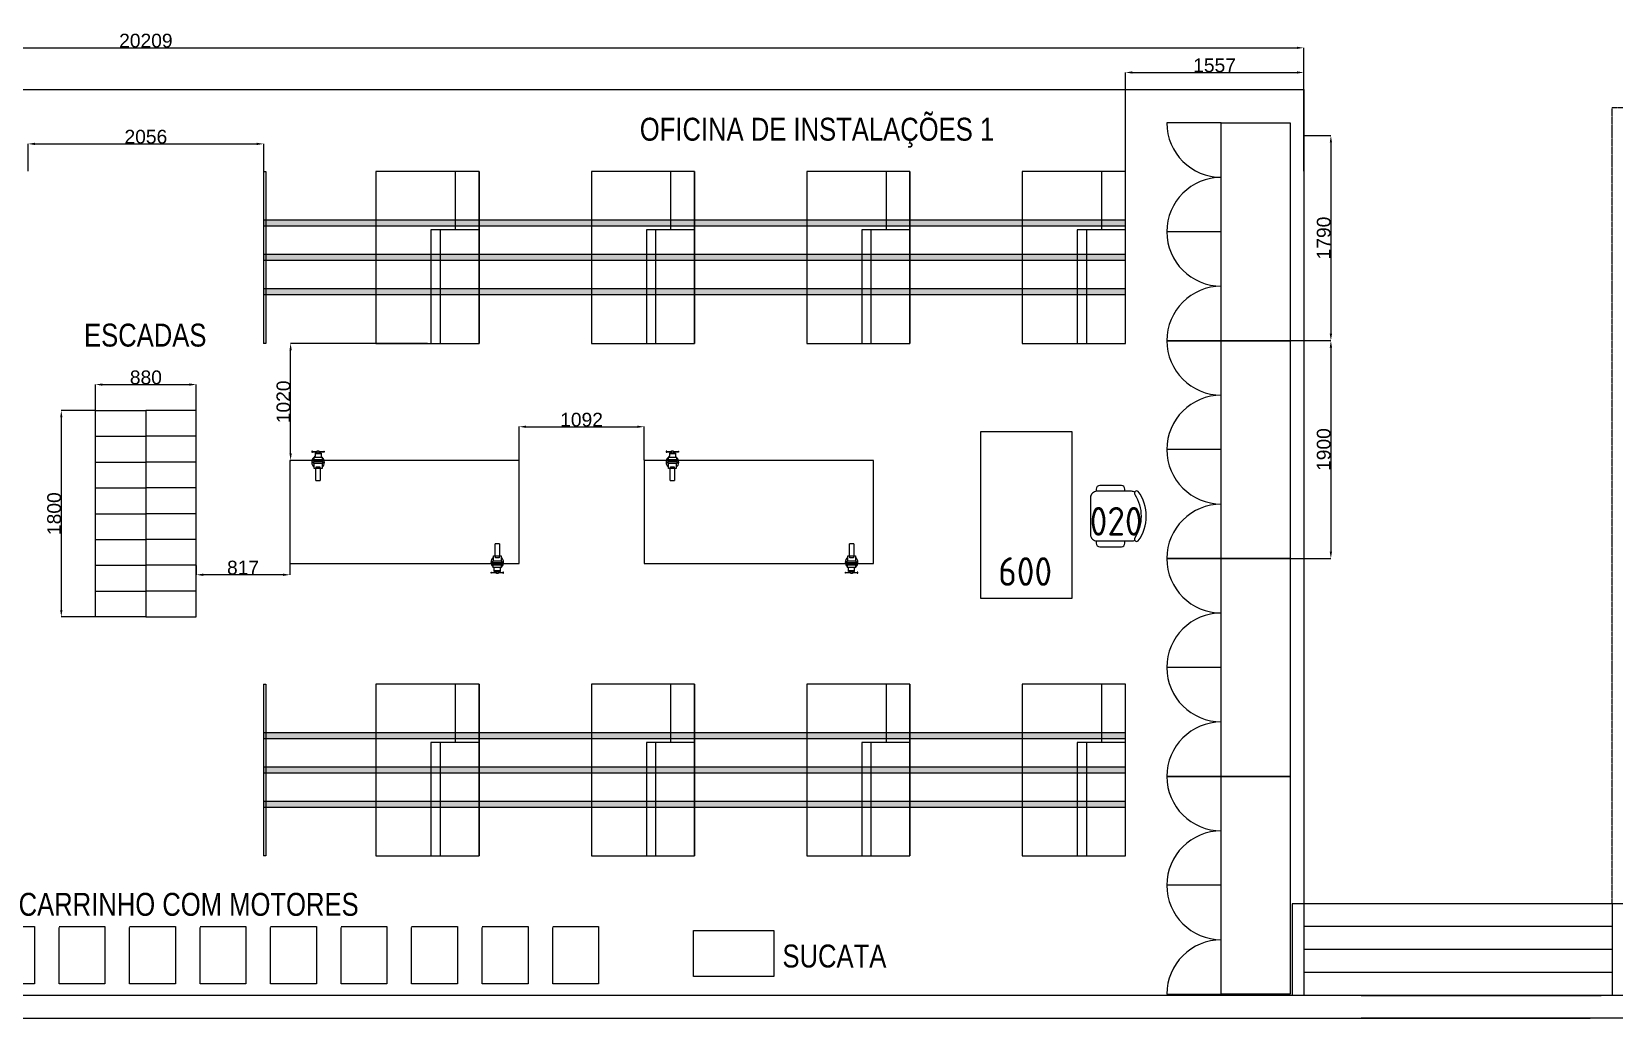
# Model space of a CAD drawing. Header units: millimetres. Extents: x 18768 to 1484868, y -11027 to 520152.
# Drawn here: x 173462 to 187274, y 146848 to 155454 of the extents above; entities that cross this region are included whole.
import ezdxf
from ezdxf.enums import TextEntityAlignment as Align

# ---------------------------------------------------------------- set-up
doc = ezdxf.new("R2010")
doc.units = ezdxf.units.MM
doc.linetypes.add('DASHED', pattern=[0.75, 0.55, -0.2])
doc.linetypes.add('DIVIDE', pattern=[2.15, 1.5, -0.2, 0.05, -0.15, 0.05, -0.2])
for name, color, linetype in [('4-MOBILIA', 4, 'Continuous'), ('A Construir', 1, 'Continuous'), ('L025-CONTORNO', 7, 'Continuous'), ('L025-IMAGIN', 1, 'DIVIDE'), ('L025-TEXTO', 7, 'Continuous'), ('L025-TRACEJ', 140, 'DASHED'), ('L035-ARRANJO-ADQUIRIR', 102, 'Continuous'), ('L035-ARRANJO-EXISTENTE', 180, 'Continuous'), ('PAREDES', 7, 'Continuous')]:
    doc.layers.add(name, color=color, linetype=linetype)
doc.styles.add('ISO-CP--25', font='isocp.shx', dxfattribs={"height": 250})
doc.styles.get("Standard").update_dxf_attribs({"font": 'arial.ttf'})
doc.dimstyles.new('ISO-25', dxfattribs={"dimtxt": 2.5, "dimasz": 2.5, "dimexe": 1.25, "dimexo": 0.625, "dimtad": 1, "dimtxsty": 'Standard', "dimcen": 2.5, "dimadec": 0, "dimazin": 0, "dimtfac": 1, "dimtmove": 0, "dimatfit": 3, "dimfxl": 1, "dimarcsym": 0})

# ---------------------------------------------------------------- blocks, each defined once
blk = doc.blocks.new('BL_SENAI_id9330820540')
at = {"layer": 'L025-TRACEJ', "color": 0}
blk.add_arc((-499, 243, 80), 800, 76.4167, 125, dxfattribs=at)
at = {"layer": 'L035-ARRANJO-EXISTENTE', "color": 0}
for p, q in [((-360, 1031, 80), (-499, 243, 80)), ((-449, 234, 80), (-310, 1022, 80)), ((-310, 1022, 80), (-360, 1031, 80)), ((-2268, -19, 80), (-958, 898, 80)), ((241, -814, 80), (-958, 898, 80)), ((-1244, -279, 80), (-1703, 376, 80)), ((-1720, 242, 80), (-2048, 12, 80)), ((-1809, -675, 80), (-499, 243, 80)), ((-1376, -250, 80), (-1720, 242, 80)), ((-499, 243, 80), (-449, 234, 80)), ((-2048, 12, 80), (-1703, -479, 80)), ((-1069, -1731, 80), (-2268, -19, 80)), ((-1703, -479, 80), (-1376, -250, 80)), ((-1219, -262, 80), (-480, -1319, 80)), ((-1162, -222, 80), (-422, -1278, 80)), ((-792, -750, 80), (-1439, -1203, 80)), ((-1069, -1731, 80), (241, -814, 80))]:
    blk.add_line(p, q, dxfattribs=at)
at = {"layer": 'L025-TEXTO', "style": 'ISO-CP--25'}
blk.add_attdef('rmp_mt_codmaterial', (15, 15), '', height=40, dxfattribs=at)
at = {"layer": 'L025-TEXTO', "style": 'ISO-CP--25', "flags": 1}
for tag in ['rmp_mt_nomeunid', 'rmp_mt_potencia', 'rmp_mt_cod']:
    blk.add_attdef(tag, (15, 15), '', height=40, dxfattribs=at)
blk = doc.blocks.new('*D108')
at = {"color": 0, "lineweight": -2, "transparency": 16777216}
for p, q in [((173431, 154236), (173431, 154477)), ((173491, 154475), (175427, 154475)), ((175487, 154236), (175487, 154477))]:
    blk.add_line(p, q, dxfattribs=at)
at = {"color": 0, "lineweight": 15, "transparency": 16777216}
for points in [[(173491, 154485), (173491, 154465), (173431, 154475)], [(175427, 154485), (175427, 154465), (175487, 154475)]]:
    blk.add_solid(points, dxfattribs=at)
at = {"layer": 'DEFPOINTS', "color": 0, "lineweight": 15, "transparency": 16777216}
for p in [(175487, 154475), (173431, 154235), (175487, 154235)]:
    blk.add_point(p, dxfattribs=at)
at = {"color": 0, "transparency": 16777216, "insert": (174459, 154537), "char_height": 120, "attachment_point": 5}
blk.add_mtext('2056', dxfattribs=at)
blk = doc.blocks.new('*D109')
at = {"color": 0, "lineweight": -2, "transparency": 16777216}
for p, q in [((183007, 154236), (183007, 155099)), ((183067, 155098), (184503, 155098)), ((184563, 154236), (184563, 155099))]:
    blk.add_line(p, q, dxfattribs=at)
at = {"color": 0, "lineweight": 15, "transparency": 16777216}
for points in [[(183067, 155108), (183067, 155088), (183007, 155098)], [(184503, 155108), (184503, 155088), (184563, 155098)]]:
    blk.add_solid(points, dxfattribs=at)
at = {"layer": 'DEFPOINTS', "color": 0, "lineweight": 15, "transparency": 16777216}
for p in [(184563, 155098), (183007, 154235), (184563, 154235)]:
    blk.add_point(p, dxfattribs=at)
at = {"color": 0, "transparency": 16777216, "insert": (183785, 155160), "char_height": 120, "attachment_point": 5}
blk.add_mtext('1557', dxfattribs=at)
blk = doc.blocks.new('*D110')
at = {"color": 0, "lineweight": -2, "transparency": 16777216}
for p, q in [((177716, 151716), (177716, 152009)), ((177776, 152008), (178747, 152008)), ((178807, 151716), (178807, 152009))]:
    blk.add_line(p, q, dxfattribs=at)
at = {"color": 0, "lineweight": 15, "transparency": 16777216}
for points in [[(177776, 152018), (177776, 151998), (177716, 152008)], [(178747, 152018), (178747, 151998), (178807, 152008)]]:
    blk.add_solid(points, dxfattribs=at)
at = {"layer": 'DEFPOINTS', "color": 0, "lineweight": 15, "transparency": 16777216}
for p in [(178807, 152008), (177716, 151715), (178807, 151715)]:
    blk.add_point(p, dxfattribs=at)
at = {"color": 0, "transparency": 16777216, "insert": (178261, 152069), "char_height": 120, "attachment_point": 5}
blk.add_mtext('1092', dxfattribs=at)
blk = doc.blocks.new('*D111')
at = {"color": 0, "lineweight": -2, "transparency": 16777216}
for p, q in [((176916, 152735), (175721, 152735)), ((175722, 151775), (175722, 152675)), ((175716, 151715), (175723, 151715))]:
    blk.add_line(p, q, dxfattribs=at)
at = {"color": 0, "lineweight": 15, "transparency": 16777216}
for points in [[(175712, 152675), (175732, 152675), (175722, 152735)], [(175712, 151775), (175732, 151775), (175722, 151715)]]:
    blk.add_solid(points, dxfattribs=at)
at = {"layer": 'DEFPOINTS', "color": 0, "lineweight": 15, "transparency": 16777216}
for p in [(175722, 152735), (176917, 152735), (175716, 151715)]:
    blk.add_point(p, dxfattribs=at)
at = {"color": 0, "transparency": 16777216, "insert": (175660, 152225), "char_height": 120, "attachment_point": 5, "rotation": 90}
blk.add_mtext('1020', dxfattribs=at)
blk = doc.blocks.new('*D112')
at = {"color": 0, "lineweight": -2, "transparency": 16777216}
for p, q in [((174899, 150799), (174899, 150716)), ((175656, 150717), (174959, 150717)), ((175716, 150814), (175716, 150716))]:
    blk.add_line(p, q, dxfattribs=at)
at = {"color": 0, "lineweight": 15, "transparency": 16777216}
for points in [[(174959, 150727), (174959, 150707), (174899, 150717)], [(175656, 150727), (175656, 150707), (175716, 150717)]]:
    blk.add_solid(points, dxfattribs=at)
at = {"layer": 'DEFPOINTS', "color": 0, "lineweight": 15, "transparency": 16777216}
for p in [(174899, 150800), (174899, 150717), (175716, 150815)]:
    blk.add_point(p, dxfattribs=at)
at = {"color": 0, "transparency": 16777216, "insert": (175307, 150779), "char_height": 120, "attachment_point": 5}
blk.add_mtext('817', dxfattribs=at)
blk = doc.blocks.new('*D113')
at = {"color": 0, "lineweight": -2, "transparency": 16777216}
for p, q in [((174019, 152150), (174019, 152377)), ((174079, 152376), (174839, 152376)), ((174899, 152150), (174899, 152377))]:
    blk.add_line(p, q, dxfattribs=at)
at = {"color": 0, "lineweight": 15, "transparency": 16777216}
for points in [[(174079, 152386), (174079, 152366), (174019, 152376)], [(174839, 152386), (174839, 152366), (174899, 152376)]]:
    blk.add_solid(points, dxfattribs=at)
at = {"layer": 'DEFPOINTS', "color": 0, "lineweight": 15, "transparency": 16777216}
for p in [(174899, 152376), (174019, 152150), (174899, 152150)]:
    blk.add_point(p, dxfattribs=at)
at = {"color": 0, "transparency": 16777216, "insert": (174459, 152438), "char_height": 120, "attachment_point": 5}
blk.add_mtext('880', dxfattribs=at)
blk = doc.blocks.new('*D114')
at = {"color": 0, "lineweight": -2, "transparency": 16777216}
for p, q in [((174018, 152150), (173720, 152150)), ((173721, 152090), (173721, 150410)), ((174018, 150350), (173720, 150350))]:
    blk.add_line(p, q, dxfattribs=at)
at = {"color": 0, "lineweight": 15, "transparency": 16777216}
for points in [[(173711, 152090), (173731, 152090), (173721, 152150)], [(173711, 150410), (173731, 150410), (173721, 150350)]]:
    blk.add_solid(points, dxfattribs=at)
at = {"layer": 'DEFPOINTS', "color": 0, "lineweight": 15, "transparency": 16777216}
for p in [(174019, 152150), (173721, 150350), (174019, 150350)]:
    blk.add_point(p, dxfattribs=at)
at = {"color": 0, "transparency": 16777216, "insert": (173659, 151250), "char_height": 120, "attachment_point": 5, "rotation": 90}
blk.add_mtext('1800', dxfattribs=at)
blk = doc.blocks.new('*U115')
for p, q in [((-200, 250), (200, 250)), ((-200, -250), (-200, 242)), ((200, 250), (200, -250)), ((200, -250), (-200, -250))]:
    blk.add_line(p, q)
blk = doc.blocks.new('*U116')
at = {"color": 0, "linetype": 'ByBlock', "lineweight": -2, "transparency": 16777216}
for p in [(-8000, 0), (-7385, 0), (-6769, 0), (-6154, 0), (-5538, 0), (-4923, 0), (-4308, 0), (-3692, 0), (-3077, 0), (-2462, 0), (-1846, 0), (-1231, 0), (-615, 0), (0, 0)]:
    blk.add_blockref('*U115', p, dxfattribs=at)
blk = doc.blocks.new('BL_SENAI_id9320210400')
at = {"layer": 'L035-ARRANJO-ADQUIRIR', "color": 0}
for points in [[(-690, 550, -0.290756), (-310, 550, 0.829608), (-284, 579, 0.333333), (-716, 579, 0.829608), (-690, 550)], [(-717, 464), (-737, 464, 0.414214), (-767, 434), (-767, 244, 0.414214), (-737, 214), (-717, 214)], [(-710, 550, 0.129448), (-717, 523), (-717, 219, 0.414214), (-663, 164), (-338, 164, 0.414214), (-284, 219), (-284, 525, 0.120944), (-290, 550)], [(-284, 214), (-264, 214, 0.414214), (-234, 244), (-234, 434, 0.414214), (-264, 464), (-284, 464)]]:
    blk.add_lwpolyline(points, format="xyb", dxfattribs=at)
at = {"layer": 'L025-TEXTO', "style": 'ISO-CP--25'}
blk.add_attdef('rmp_mt_codmaterial', (15, 15), '', height=40, dxfattribs=at)
at = {"layer": 'L025-TEXTO', "style": 'ISO-CP--25', "flags": 1}
for tag in ['rmp_mt_nomeunid', 'rmp_mt_potencia', 'rmp_mt_cod']:
    blk.add_attdef(tag, (15, 15), '', height=40, dxfattribs=at)
blk = doc.blocks.new('BL_SENAI_id9320220810')
at = {"layer": 'L025-CONTORNO', "color": 0}
blk.add_lwpolyline([(-688, 238), (112, 238), (112, 1688), (-688, 1688)], close=True, dxfattribs=at)
at = {"layer": 'L025-TEXTO', "style": 'ISO-CP--25'}
blk.add_attdef('rmp_mt_codmaterial', (15, 15), '', height=40, dxfattribs=at)
at = {"layer": 'L025-TEXTO', "style": 'ISO-CP--25', "flags": 1}
for tag in ['rmp_mt_nomeunid', 'rmp_mt_potencia', 'rmp_mt_cod']:
    blk.add_attdef(tag, (15, 15), '', height=40, dxfattribs=at)
blk = doc.blocks.new('*D117')
at = {"color": 0, "lineweight": -2, "transparency": 16777216}
for p, q in [((164354, 154932), (164354, 155314)), ((164414, 155313), (184503, 155313)), ((184563, 154949), (184563, 155314))]:
    blk.add_line(p, q, dxfattribs=at)
at = {"color": 0, "lineweight": 15, "transparency": 16777216}
for points in [[(164414, 155323), (164414, 155303), (164354, 155313)], [(184503, 155323), (184503, 155303), (184563, 155313)]]:
    blk.add_solid(points, dxfattribs=at)
at = {"layer": 'DEFPOINTS', "color": 0, "lineweight": 15, "transparency": 16777216}
for p in [(184563, 155313), (164354, 154932), (184563, 154948)]:
    blk.add_point(p, dxfattribs=at)
at = {"color": 0, "transparency": 16777216, "insert": (174459, 155375), "char_height": 120, "attachment_point": 5}
blk.add_mtext('20209', dxfattribs=at)
blk = doc.blocks.new('*D119')
at = {"color": 0, "lineweight": -2, "transparency": 16777216}
for p, q in [((184564, 154548), (184801, 154548)), ((184800, 154488), (184800, 152819)), ((184564, 152759), (184801, 152759))]:
    blk.add_line(p, q, dxfattribs=at)
at = {"color": 0, "lineweight": 15, "transparency": 16777216}
for points in [[(184790, 154488), (184810, 154488), (184800, 154548)], [(184790, 152819), (184810, 152819), (184800, 152759)]]:
    blk.add_solid(points, dxfattribs=at)
at = {"layer": 'DEFPOINTS', "color": 0, "lineweight": 15, "transparency": 16777216}
for p in [(184563, 154548), (184563, 152759), (184800, 152759)]:
    blk.add_point(p, dxfattribs=at)
at = {"color": 0, "transparency": 16777216, "insert": (184738, 153654), "char_height": 120, "attachment_point": 5, "rotation": 90}
blk.add_mtext('1790', dxfattribs=at)
blk = doc.blocks.new('*D120')
at = {"color": 0, "lineweight": -2, "transparency": 16777216}
for p, q in [((184444, 152759), (184801, 152759)), ((184800, 152699), (184800, 150919)), ((184444, 150859), (184801, 150859))]:
    blk.add_line(p, q, dxfattribs=at)
at = {"color": 0, "lineweight": 15, "transparency": 16777216}
for points in [[(184790, 152699), (184810, 152699), (184800, 152759)], [(184790, 150919), (184810, 150919), (184800, 150859)]]:
    blk.add_solid(points, dxfattribs=at)
at = {"layer": 'DEFPOINTS', "color": 0, "lineweight": 15, "transparency": 16777216}
for p in [(184444, 152759), (184444, 150859), (184800, 150859)]:
    blk.add_point(p, dxfattribs=at)
at = {"color": 0, "transparency": 16777216, "insert": (184738, 151809), "char_height": 120, "attachment_point": 5, "rotation": 90}
blk.add_mtext('1900', dxfattribs=at)

msp = doc.modelspace()

# ---------------------------------------------------------------- hatches: boundary and pattern name
at = {"true_color": 0xf4ee51}
h = msp.add_hatch(color=41, dxfattribs=at)
h.dxf.hatch_style = 1
h.paths.add_polyline_path([(176466.688, 153810.145), (175486.688, 153810.145), (175486.688, 153760.145), (176466.688, 153760.145)])
h.paths.add_polyline_path([(176946.553, 153810.145), (176466.688, 153810.145), (176466.688, 153760.145), (176946.553, 153760.145)])
h.paths.add_polyline_path([(177026.308, 153810.145), (176946.553, 153810.145), (176946.553, 153760.145), (177026.308, 153760.145)])
h.paths.add_polyline_path([(177366.688, 153810.145), (177026.308, 153810.145), (177026.308, 153760.145), (177366.688, 153760.145)])
h.paths.add_polyline_path([(178346.688, 153810.145), (177366.688, 153810.145), (177366.688, 153760.145), (178346.688, 153760.145)])
h.paths.add_polyline_path([(178826.553, 153810.145), (178346.688, 153810.145), (178346.688, 153760.145), (178826.553, 153760.145)])
h.paths.add_polyline_path([(178906.308, 153810.145), (178826.553, 153810.145), (178826.553, 153760.145), (178906.308, 153760.145)])
h.paths.add_polyline_path([(179246.688, 153810.145), (178906.308, 153810.145), (178906.308, 153760.145), (179246.688, 153760.145)])
h.paths.add_polyline_path([(180226.688, 153810.145), (179246.688, 153810.145), (179246.688, 153760.145), (180226.688, 153760.145)])
h.paths.add_polyline_path([(181126.688, 153810.145), (180226.688, 153810.145), (180226.688, 153760.145), (181126.688, 153760.145)])
h.paths.add_polyline_path([(182106.688, 153810.145), (181126.688, 153810.145), (181126.688, 153760.145), (182106.688, 153760.145)])
h.paths.add_polyline_path([(182586.553, 153810.145), (182106.688, 153810.145), (182106.688, 153760.145), (182586.553, 153760.145)])
h.paths.add_polyline_path([(182666.308, 153810.145), (182586.553, 153810.145), (182586.553, 153760.145), (182666.308, 153760.145)])
h.paths.add_polyline_path([(183006.688, 153810.145), (182666.308, 153810.145), (182666.308, 153760.145), (183006.688, 153760.145)])
h = msp.add_hatch(color=41, dxfattribs=at)
h.dxf.hatch_style = 1
h.paths.add_polyline_path([(176466.688, 153510.145), (175486.688, 153510.145), (175486.688, 153460.145), (176466.688, 153460.145)])
h.paths.add_polyline_path([(176946.553, 153510.145), (176466.688, 153510.145), (176466.688, 153460.145), (176946.553, 153460.145)])
h.paths.add_polyline_path([(177026.307, 153510.145), (176946.553, 153510.145), (176946.553, 153460.145), (177026.307, 153460.145)])
h.paths.add_polyline_path([(177366.688, 153510.145), (177026.307, 153510.145), (177026.307, 153460.145), (177366.688, 153460.145)])
h.paths.add_polyline_path([(178346.688, 153510.145), (177366.688, 153510.145), (177366.688, 153460.145), (178346.688, 153460.145)])
h.paths.add_polyline_path([(178826.553, 153510.145), (178346.688, 153510.145), (178346.688, 153460.145), (178826.553, 153460.145)])
h.paths.add_polyline_path([(178906.307, 153510.145), (178826.553, 153510.145), (178826.553, 153460.145), (178906.307, 153460.145)])
h.paths.add_polyline_path([(179246.688, 153510.145), (178906.307, 153510.145), (178906.307, 153460.145), (179246.688, 153460.145)])
h.paths.add_polyline_path([(180226.688, 153510.145), (179246.688, 153510.145), (179246.688, 153460.145), (180226.688, 153460.145)])
h.paths.add_polyline_path([(181126.688, 153510.145), (180226.688, 153510.145), (180226.688, 153460.145), (181126.688, 153460.145)])
h.paths.add_polyline_path([(182106.688, 153510.145), (181126.688, 153510.145), (181126.688, 153460.145), (182106.688, 153460.145)])
h.paths.add_polyline_path([(182586.553, 153510.145), (182106.688, 153510.145), (182106.688, 153460.145), (182586.553, 153460.145)])
h.paths.add_polyline_path([(182666.307, 153510.145), (182586.553, 153510.145), (182586.553, 153460.145), (182666.307, 153460.145)])
h.paths.add_polyline_path([(183006.688, 153510.145), (182666.307, 153510.145), (182666.307, 153460.145), (183006.688, 153460.145)])
h = msp.add_hatch(color=41, dxfattribs=at)
h.dxf.hatch_style = 1
h.paths.add_polyline_path([(176466.688, 153210.145), (175486.688, 153210.145), (175486.688, 153160.145), (176466.688, 153160.145)])
h.paths.add_polyline_path([(176946.553, 153210.145), (176466.688, 153210.145), (176466.688, 153160.145), (176946.553, 153160.145)])
h.paths.add_polyline_path([(177026.308, 153210.145), (176946.553, 153210.145), (176946.553, 153160.145), (177026.308, 153160.145)])
h.paths.add_polyline_path([(177366.688, 153210.145), (177026.308, 153210.145), (177026.308, 153160.145), (177366.688, 153160.145)])
h.paths.add_polyline_path([(178346.688, 153210.145), (177366.688, 153210.145), (177366.688, 153160.145), (178346.688, 153160.145)])
h.paths.add_polyline_path([(178826.553, 153210.145), (178346.688, 153210.145), (178346.688, 153160.145), (178826.553, 153160.145)])
h.paths.add_polyline_path([(178906.308, 153210.145), (178826.553, 153210.145), (178826.553, 153160.145), (178906.308, 153160.145)])
h.paths.add_polyline_path([(179246.688, 153210.145), (178906.308, 153210.145), (178906.308, 153160.145), (179246.688, 153160.145)])
h.paths.add_polyline_path([(180226.688, 153210.145), (179246.688, 153210.145), (179246.688, 153160.145), (180226.688, 153160.145)])
h.paths.add_polyline_path([(181126.688, 153210.145), (180226.688, 153210.145), (180226.688, 153160.145), (181126.688, 153160.145)])
h.paths.add_polyline_path([(182106.688, 153210.145), (181126.688, 153210.145), (181126.688, 153160.145), (182106.688, 153160.145)])
h.paths.add_polyline_path([(182586.553, 153210.145), (182106.688, 153210.145), (182106.688, 153160.145), (182586.553, 153160.145)])
h.paths.add_polyline_path([(182666.308, 153210.145), (182586.553, 153210.145), (182586.553, 153160.145), (182666.308, 153160.145)])
h.paths.add_polyline_path([(183006.688, 153210.145), (182666.308, 153210.145), (182666.308, 153160.145), (183006.688, 153160.145)])
h = msp.add_hatch(color=41, dxfattribs=at)
h.dxf.hatch_style = 1
h.paths.add_polyline_path([(176466.688, 149339.367), (175486.688, 149339.367), (175486.688, 149289.367), (176466.688, 149289.367)])
h.paths.add_polyline_path([(176946.553, 149339.367), (176466.688, 149339.367), (176466.688, 149289.367), (176946.553, 149289.367)])
h.paths.add_polyline_path([(177026.308, 149339.367), (176946.553, 149339.367), (176946.553, 149289.367), (177026.308, 149289.367)])
h.paths.add_polyline_path([(177366.688, 149339.367), (177026.308, 149339.367), (177026.308, 149289.367), (177366.688, 149289.367)])
h.paths.add_polyline_path([(178346.688, 149339.367), (177366.688, 149339.367), (177366.688, 149289.367), (178346.688, 149289.367)])
h.paths.add_polyline_path([(178826.553, 149339.367), (178346.688, 149339.367), (178346.688, 149289.367), (178826.553, 149289.367)])
h.paths.add_polyline_path([(178906.308, 149339.367), (178826.553, 149339.367), (178826.553, 149289.367), (178906.308, 149289.367)])
h.paths.add_polyline_path([(179246.688, 149339.367), (178906.308, 149339.367), (178906.308, 149289.367), (179246.688, 149289.367)])
h.paths.add_polyline_path([(180226.688, 149339.367), (179246.688, 149339.367), (179246.688, 149289.367), (180226.688, 149289.367)])
h.paths.add_polyline_path([(181126.688, 149339.367), (180226.688, 149339.367), (180226.688, 149289.367), (181126.688, 149289.367)])
h.paths.add_polyline_path([(182106.688, 149339.367), (181126.688, 149339.367), (181126.688, 149289.367), (182106.688, 149289.367)])
h.paths.add_polyline_path([(182586.553, 149339.367), (182106.688, 149339.367), (182106.688, 149289.367), (182586.553, 149289.367)])
h.paths.add_polyline_path([(182666.308, 149339.367), (182586.553, 149339.367), (182586.553, 149289.367), (182666.308, 149289.367)])
h.paths.add_polyline_path([(183006.688, 149339.367), (182666.308, 149339.367), (182666.308, 149289.367), (183006.688, 149289.367)])
h = msp.add_hatch(color=41, dxfattribs=at)
h.dxf.hatch_style = 1
h.paths.add_polyline_path([(176466.688, 149039.367), (175486.688, 149039.367), (175486.688, 148989.367), (176466.688, 148989.367)])
h.paths.add_polyline_path([(176946.553, 149039.367), (176466.688, 149039.367), (176466.688, 148989.367), (176946.553, 148989.367)])
h.paths.add_polyline_path([(177026.307, 149039.367), (176946.553, 149039.367), (176946.553, 148989.367), (177026.307, 148989.367)])
h.paths.add_polyline_path([(177366.688, 149039.367), (177026.307, 149039.367), (177026.307, 148989.367), (177366.688, 148989.367)])
h.paths.add_polyline_path([(178346.688, 149039.367), (177366.688, 149039.367), (177366.688, 148989.367), (178346.688, 148989.367)])
h.paths.add_polyline_path([(178826.553, 149039.367), (178346.688, 149039.367), (178346.688, 148989.367), (178826.553, 148989.367)])
h.paths.add_polyline_path([(178906.307, 149039.367), (178826.553, 149039.367), (178826.553, 148989.367), (178906.307, 148989.367)])
h.paths.add_polyline_path([(179246.688, 149039.367), (178906.307, 149039.367), (178906.307, 148989.367), (179246.688, 148989.367)])
h.paths.add_polyline_path([(180226.688, 149039.367), (179246.688, 149039.367), (179246.688, 148989.367), (180226.688, 148989.367)])
h.paths.add_polyline_path([(181126.688, 149039.367), (180226.688, 149039.367), (180226.688, 148989.367), (181126.688, 148989.367)])
h.paths.add_polyline_path([(182106.688, 149039.367), (181126.688, 149039.367), (181126.688, 148989.367), (182106.688, 148989.367)])
h.paths.add_polyline_path([(182586.553, 149039.367), (182106.688, 149039.367), (182106.688, 148989.367), (182586.553, 148989.367)])
h.paths.add_polyline_path([(182666.307, 149039.367), (182586.553, 149039.367), (182586.553, 148989.367), (182666.307, 148989.367)])
h.paths.add_polyline_path([(183006.688, 149039.367), (182666.307, 149039.367), (182666.307, 148989.367), (183006.688, 148989.367)])
h = msp.add_hatch(color=41, dxfattribs=at)
h.dxf.hatch_style = 1
h.paths.add_polyline_path([(176466.688, 148739.367), (175486.688, 148739.367), (175486.688, 148689.367), (176466.688, 148689.367)])
h.paths.add_polyline_path([(176946.553, 148739.367), (176466.688, 148739.367), (176466.688, 148689.367), (176946.553, 148689.367)])
h.paths.add_polyline_path([(177026.308, 148739.367), (176946.553, 148739.367), (176946.553, 148689.367), (177026.308, 148689.367)])
h.paths.add_polyline_path([(177366.688, 148739.367), (177026.308, 148739.367), (177026.308, 148689.367), (177366.688, 148689.367)])
h.paths.add_polyline_path([(178346.688, 148739.367), (177366.688, 148739.367), (177366.688, 148689.367), (178346.688, 148689.367)])
h.paths.add_polyline_path([(178826.553, 148739.367), (178346.688, 148739.367), (178346.688, 148689.367), (178826.553, 148689.367)])
h.paths.add_polyline_path([(178906.308, 148739.367), (178826.553, 148739.367), (178826.553, 148689.367), (178906.308, 148689.367)])
h.paths.add_polyline_path([(179246.688, 148739.367), (178906.308, 148739.367), (178906.308, 148689.367), (179246.688, 148689.367)])
h.paths.add_polyline_path([(180226.688, 148739.367), (179246.688, 148739.367), (179246.688, 148689.367), (180226.688, 148689.367)])
h.paths.add_polyline_path([(181126.688, 148739.367), (180226.688, 148739.367), (180226.688, 148689.367), (181126.688, 148689.367)])
h.paths.add_polyline_path([(182106.688, 148739.367), (181126.688, 148739.367), (181126.688, 148689.367), (182106.688, 148689.367)])
h.paths.add_polyline_path([(182586.553, 148739.367), (182106.688, 148739.367), (182106.688, 148689.367), (182586.553, 148689.367)])
h.paths.add_polyline_path([(182666.308, 148739.367), (182586.553, 148739.367), (182586.553, 148689.367), (182666.308, 148689.367)])
h.paths.add_polyline_path([(183006.688, 148739.367), (182666.308, 148739.367), (182666.308, 148689.367), (183006.688, 148689.367)])

# ---------------------------------------------------------------- linework, layer by layer
for p, q in [((175486.688, 154235.145), (175506.688, 154235.145)), ((175506.688, 154235.145), (175506.688, 152735.145)), ((176466.688, 154235.145), (176466.688, 152735.145)), ((177157.999, 154235.145), (177157.999, 153725.645)), ((178346.688, 154235.145), (178346.688, 152735.145)), ((179037.999, 154235.145), (179037.999, 153725.645)), ((180226.688, 154235.145), (180226.688, 152735.145)), ((180917.999, 154235.145), (180917.999, 153725.645)), ((182106.688, 154235.145), (182106.688, 152735.145)), ((182797.999, 154235.145), (182797.999, 153725.645)), ((183006.688, 153810.145), (175486.688, 153810.145)), ((175486.688, 153810.145), (175486.688, 153760.145)), ((175486.688, 153760.145), (183006.688, 153760.145)), ((177366.688, 153725.645), (176946.553, 153725.645)), ((176946.553, 153725.645), (176946.553, 152735.145)), ((177026.307, 153725.645), (177026.307, 152735.145)), ((179246.688, 153725.645), (178826.553, 153725.645)), ((178826.553, 153725.645), (178826.553, 152735.145)), ((178906.307, 153725.645), (178906.307, 152735.145)), ((181126.688, 153725.645), (180706.553, 153725.645)), ((180706.553, 153725.645), (180706.553, 152735.145)), ((180786.307, 153725.645), (180786.307, 152735.145)), ((183006.688, 153725.645), (182586.553, 153725.645)), ((182586.553, 153725.645), (182586.553, 152735.145)), ((182666.307, 153725.645), (182666.307, 152735.145)), ((183006.688, 153760.145), (183006.688, 153810.145)), ((183006.688, 153510.145), (175486.688, 153510.145)), ((175486.688, 153510.145), (175486.688, 153460.145)), ((175486.688, 153460.145), (183006.688, 153460.145)), ((183006.688, 153460.145), (183006.688, 153510.145)), ((183006.688, 153210.145), (175486.688, 153210.145)), ((175486.688, 153210.145), (175486.688, 153160.145)), ((183006.688, 153160.145), (183006.688, 153210.145)), ((175486.688, 153160.145), (183006.688, 153160.145)), ((175506.688, 152735.145), (175486.688, 152735.145)), ((174018.654, 152149.756), (174458.654, 152149.756)), ((174018.654, 150349.756), (174018.654, 152149.756)), ((174458.654, 152149.756), (174458.654, 150349.756)), ((174898.654, 152149.756), (174458.654, 152149.756)), ((174458.654, 152149.756), (174458.654, 150349.756)), ((174898.654, 150349.756), (174898.654, 152149.756)), ((174018.654, 151924.756), (174458.654, 151924.756)), ((174898.654, 151924.756), (174458.654, 151924.756)), ((174018.654, 151699.756), (174458.654, 151699.756)), ((174898.654, 151699.756), (174458.654, 151699.756)), ((174018.654, 151474.756), (174458.654, 151474.756)), ((174898.654, 151474.756), (174458.654, 151474.756)), ((174018.654, 151249.756), (174458.654, 151249.756)), ((174898.654, 151249.756), (174458.654, 151249.756)), ((174018.654, 151024.756), (174458.654, 151024.756)), ((174898.654, 151024.756), (174458.654, 151024.756)), ((174018.654, 150799.756), (174458.654, 150799.756)), ((174898.654, 150799.756), (174458.654, 150799.756)), ((174018.654, 150574.756), (174458.654, 150574.756)), ((174898.654, 150574.756), (174458.654, 150574.756)), ((174458.654, 150349.756), (174018.654, 150349.756)), ((174458.654, 150349.756), (174898.654, 150349.756)), ((175486.688, 149764.367), (175506.688, 149764.367)), ((175506.688, 149764.367), (175506.688, 148264.367)), ((176466.688, 149764.367), (176466.688, 148264.367)), ((177157.999, 149764.367), (177157.999, 149254.867)), ((178346.688, 149764.367), (178346.688, 148264.367)), ((179037.999, 149764.367), (179037.999, 149254.867)), ((180226.688, 149764.367), (180226.688, 148264.367)), ((180917.999, 149764.367), (180917.999, 149254.867)), ((182106.688, 149764.367), (182106.688, 148264.367)), ((182797.999, 149764.367), (182797.999, 149254.867)), ((183006.688, 149339.367), (175486.688, 149339.367)), ((175486.688, 149339.367), (175486.688, 149289.367)), ((183006.688, 149289.367), (183006.688, 149339.367)), ((175486.688, 149289.367), (183006.688, 149289.367)), ((177366.688, 149254.867), (176946.553, 149254.867)), ((176946.553, 149254.867), (176946.553, 148264.367)), ((177026.307, 149254.867), (177026.307, 148264.367)), ((179246.688, 149254.867), (178826.553, 149254.867)), ((178826.553, 149254.867), (178826.553, 148264.367)), ((178906.307, 149254.867), (178906.307, 148264.367)), ((181126.688, 149254.867), (180706.553, 149254.867)), ((180706.553, 149254.867), (180706.553, 148264.367)), ((180786.307, 149254.867), (180786.307, 148264.367)), ((183006.688, 149254.867), (182586.553, 149254.867)), ((182586.553, 149254.867), (182586.553, 148264.367)), ((182666.307, 149254.867), (182666.307, 148264.367)), ((183006.688, 149039.367), (175486.688, 149039.367)), ((175486.688, 149039.367), (175486.688, 148989.367)), ((183006.688, 148989.367), (183006.688, 149039.367)), ((175486.688, 148989.367), (183006.688, 148989.367)), ((183006.688, 148739.367), (175486.688, 148739.367)), ((175486.688, 148739.367), (175486.688, 148689.367)), ((175486.688, 148689.367), (183006.688, 148689.367)), ((183006.688, 148689.367), (183006.688, 148739.367)), ((175506.688, 148264.367), (175486.688, 148264.367)), ((179237.999, 147614.002), (179937.999, 147614.002)), ((179237.999, 147214.002), (179237.999, 147614.002)), ((179937.999, 147614.002), (179937.999, 147214.002)), ((179937.999, 147214.002), (179237.999, 147214.002))]:
    msp.add_line(p, q)
at = {"color": 2}
for p, q in [((183843.869, 153708.818), (183368.869, 153708.818)), ((183843.869, 151808.818), (183368.869, 151808.818)), ((183843.869, 149908.818), (183368.869, 149908.818)), ((183843.869, 148008.818), (183368.869, 148008.818))]:
    msp.add_line(p, q, dxfattribs=at)
for points in [[(183843.869, 154658.818), (183368.869, 154658.818, 0.414213562), (183843.869, 154183.818, 0.414213562), (183368.869, 153708.818, 0.414213562), (183843.869, 153233.818, 0.414213562), (183368.869, 152758.818), (183843.869, 152758.818)], [(183843.869, 152758.818), (183368.869, 152758.818, 0.414213562), (183843.869, 152283.818, 0.414213562), (183368.869, 151808.818, 0.414213562), (183843.869, 151333.818, 0.414213562), (183368.869, 150858.818), (183843.869, 150858.818)], [(183843.869, 150858.818), (183368.869, 150858.818, 0.414213562), (183843.869, 150383.818, 0.414213562), (183368.869, 149908.818, 0.414213562), (183843.869, 149433.818, 0.414213562), (183368.869, 148958.818), (183843.869, 148958.818)], [(183843.869, 148958.818), (183368.869, 148958.818, 0.414213562), (183843.869, 148483.818, 0.414213562), (183368.869, 148008.818, 0.414213562), (183843.869, 147533.818, 0.414213562), (183368.869, 147058.818), (183843.869, 147058.818)]]:
    msp.add_lwpolyline(points, format="xyb", dxfattribs=at)
for points in [[(184443.869, 154658.818), (184443.869, 152758.818), (183843.869, 152758.818), (183843.869, 154658.818)], [(184443.869, 152758.818), (184443.869, 150858.818), (183843.869, 150858.818), (183843.869, 152758.818)], [(184443.869, 150858.818), (184443.869, 148958.818), (183843.869, 148958.818), (183843.869, 150858.818)], [(184443.869, 148958.818), (184443.869, 147058.818), (183843.869, 147058.818), (183843.869, 148958.818)]]:
    msp.add_lwpolyline(points, close=True)
for points in [[(175486.688, 154235.145), (175486.688, 152735.145)], [(177366.688, 152735.145), (177366.688, 154235.145), (176466.688, 154235.145)], [(177366.688, 154235.145), (177366.688, 152735.145)], [(179246.688, 152735.145), (179246.688, 154235.145), (178346.688, 154235.145)], [(179246.688, 154235.145), (179246.688, 152735.145)], [(181126.688, 152735.145), (181126.688, 154235.145), (180226.688, 154235.145)], [(181126.688, 154235.145), (181126.688, 152735.145)], [(183006.688, 152735.145), (183006.688, 154235.145), (182106.688, 154235.145)], [(176466.688, 152735.145), (177366.688, 152735.145), (177366.688, 153760.145)], [(178346.688, 152735.145), (179246.688, 152735.145), (179246.688, 153760.145)], [(180226.688, 152735.145), (181126.688, 152735.145), (181126.688, 153760.145)], [(182106.688, 152735.145), (183006.688, 152735.145), (183006.688, 153760.145)], [(175486.688, 149764.367), (175486.688, 148264.367)], [(177366.688, 148264.367), (177366.688, 149764.367), (176466.688, 149764.367)], [(177366.688, 149764.367), (177366.688, 148264.367)], [(179246.688, 148264.367), (179246.688, 149764.367), (178346.688, 149764.367)], [(179246.688, 149764.367), (179246.688, 148264.367)], [(181126.688, 148264.367), (181126.688, 149764.367), (180226.688, 149764.367)], [(181126.688, 149764.367), (181126.688, 148264.367)], [(183006.688, 148264.367), (183006.688, 149764.367), (182106.688, 149764.367)], [(176466.688, 148264.367), (177366.688, 148264.367), (177366.688, 149289.367)], [(178346.688, 148264.367), (179246.688, 148264.367), (179246.688, 149289.367)], [(180226.688, 148264.367), (181126.688, 148264.367), (181126.688, 149289.367)], [(182106.688, 148264.367), (183006.688, 148264.367), (183006.688, 149289.367)]]:
    msp.add_lwpolyline(points)
at = {"layer": 'A Construir'}
for p, q in [((164354.028, 154948.486), (184563.279, 154948.486)), ((184563.279, 154948.486), (184563.279, 147848.486))]:
    msp.add_line(p, q, dxfattribs=at)
at = {"layer": 'L025-IMAGIN'}
for p in [(187253.279, 147848.486), (221923.279, 154788.486)]:
    msp.add_line(p, (187253.279, 154788.486), dxfattribs=at)
at = {"layer": 'L035-ARRANJO-ADQUIRIR'}
for p, q in [((175923.765, 151717.224), (175923.765, 151723.076)), ((175999.763, 151717.224), (175923.765, 151717.224)), ((175923.765, 151710.499), (175923.765, 151704.647)), ((175999.763, 151710.499), (175923.765, 151710.499)), ((175927.474, 151643.636), (175927.474, 151684.521)), ((175931.968, 151723.076), (175999.763, 151723.076)), ((175931.968, 151704.647), (175999.763, 151704.647)), ((175935.126, 151779.113), (175988.402, 151779.113)), ((175935.126, 151779.113), (175935.126, 151751.974)), ((175935.126, 151774.695), (175988.402, 151774.695)), ((175976.929, 151740.614), (175946.6, 151740.614)), ((175988.402, 151779.113), (175988.402, 151751.974)), ((175996.055, 151684.521), (175996.055, 151643.636)), ((175999.763, 151723.076), (175999.763, 151717.224)), ((175999.763, 151704.647), (175999.763, 151710.499)), ((179015.618, 151717.224), (179015.618, 151723.076)), ((179091.615, 151717.224), (179015.618, 151717.224)), ((179015.618, 151710.499), (179015.618, 151704.647)), ((179091.615, 151710.499), (179015.618, 151710.499)), ((179019.326, 151643.636), (179019.326, 151684.521)), ((179023.82, 151723.076), (179091.615, 151723.076)), ((179023.82, 151704.647), (179091.615, 151704.647)), ((179026.978, 151779.113), (179080.255, 151779.113)), ((179026.978, 151779.113), (179026.978, 151751.974)), ((179026.978, 151774.695), (179080.255, 151774.695)), ((179068.781, 151740.614), (179038.452, 151740.614)), ((179080.255, 151779.113), (179080.255, 151751.974)), ((179087.907, 151684.521), (179087.907, 151643.636)), ((179091.615, 151723.076), (179091.615, 151717.224)), ((179091.615, 151704.647), (179091.615, 151710.499)), ((175996.055, 151643.636), (175927.474, 151643.636)), ((175943.434, 151538.928), (175943.434, 151643.636)), ((175943.434, 151538.928), (175980.095, 151538.928)), ((175980.095, 151643.636), (175980.095, 151538.928)), ((179087.907, 151643.636), (179019.326, 151643.636)), ((179035.286, 151538.928), (179035.286, 151643.636)), ((179035.286, 151538.928), (179071.947, 151538.928)), ((179071.947, 151643.636), (179071.947, 151538.928)), ((177544.044, 150986.304), (177507.383, 150986.304)), ((177507.383, 150881.596), (177507.383, 150986.304)), ((177544.044, 150986.304), (177544.044, 150881.596)), ((180635.896, 150986.304), (180599.235, 150986.304)), ((180599.235, 150881.596), (180599.235, 150986.304)), ((180635.896, 150986.304), (180635.896, 150881.596)), ((177487.715, 150820.585), (177487.715, 150814.733)), ((177491.423, 150840.712), (177491.423, 150881.596)), ((177491.423, 150881.596), (177560.004, 150881.596)), ((177560.004, 150881.596), (177560.004, 150840.712)), ((177563.712, 150814.733), (177563.712, 150820.585)), ((180579.567, 150820.585), (180579.567, 150814.733)), ((180647.362, 150820.585), (180579.567, 150820.585)), ((180583.275, 150840.712), (180583.275, 150881.596)), ((180583.275, 150881.596), (180651.856, 150881.596)), ((180651.856, 150881.596), (180651.856, 150840.712)), ((180655.564, 150814.733), (180655.564, 150820.585)), ((177487.715, 150814.733), (177563.712, 150814.733)), ((177487.715, 150802.156), (177487.715, 150808.008)), ((177487.715, 150808.008), (177563.712, 150808.008)), ((177555.51, 150802.156), (177487.715, 150802.156)), ((177499.075, 150746.119), (177499.075, 150773.258)), ((177552.352, 150750.537), (177499.075, 150750.537)), ((177552.352, 150746.119), (177499.075, 150746.119)), ((177510.549, 150784.618), (177540.878, 150784.618)), ((177552.352, 150746.119), (177552.352, 150773.258)), ((177563.712, 150808.008), (177563.712, 150802.156)), ((180579.567, 150814.733), (180655.564, 150814.733)), ((180579.567, 150802.156), (180579.567, 150808.008)), ((180579.567, 150808.008), (180655.564, 150808.008)), ((180647.362, 150802.156), (180579.567, 150802.156)), ((180590.927, 150746.119), (180590.927, 150773.258)), ((180644.204, 150750.537), (180590.927, 150750.537)), ((180644.204, 150746.119), (180590.927, 150746.119)), ((180602.401, 150784.618), (180632.73, 150784.618)), ((180644.204, 150746.119), (180644.204, 150773.258)), ((180655.564, 150808.008), (180655.564, 150802.156))]:
    msp.add_line(p, q, dxfattribs=at)
for points in [[(175908.105, 151785.112), (175912.219, 151785.112), (175912.219, 151794.503), (175908.105, 151794.503)], [(175969.772, 151779.113), (175953.976, 151779.113), (175953.976, 151797.731), (175969.772, 151797.731)], [(176015.642, 151785.112), (176011.528, 151785.112), (176011.528, 151794.503), (176015.642, 151794.503)], [(178999.957, 151785.112), (179004.071, 151785.112), (179004.071, 151794.503), (178999.957, 151794.503)], [(179061.624, 151779.113), (179045.828, 151779.113), (179045.828, 151797.731), (179061.624, 151797.731)], [(179107.494, 151785.112), (179103.381, 151785.112), (179103.381, 151794.503), (179107.494, 151794.503)], [(177715.508, 151715.097), (175715.508, 151715.097), (175715.508, 150815.097), (177715.508, 150815.097)], [(175923.765, 151740.614), (175923.765, 151723.076), (175999.763, 151723.076), (175999.763, 151740.614)], [(175923.765, 151687.109), (175923.765, 151704.647), (175999.763, 151704.647), (175999.763, 151687.109)], [(175977.943, 151643.636), (175945.586, 151643.636), (175945.586, 151659.297), (175977.943, 151659.297)], [(180807.36, 151715.097), (178807.36, 151715.097), (178807.36, 150815.097), (180807.36, 150815.097)], [(179015.618, 151740.614), (179015.618, 151723.076), (179091.615, 151723.076), (179091.615, 151740.614)], [(179015.618, 151687.109), (179015.618, 151704.647), (179091.615, 151704.647), (179091.615, 151687.109)], [(179069.795, 151643.636), (179037.438, 151643.636), (179037.438, 151659.297), (179069.795, 151659.297)], [(177563.712, 150838.123), (177563.712, 150820.585), (177487.715, 150820.585), (177487.715, 150838.123)], [(177509.535, 150881.596), (177541.892, 150881.596), (177541.892, 150865.936), (177509.535, 150865.936)], [(180655.564, 150838.123), (180655.564, 150820.585), (180579.567, 150820.585), (180579.567, 150838.123)], [(180601.387, 150881.596), (180633.744, 150881.596), (180633.744, 150865.936), (180601.387, 150865.936)], [(177471.836, 150740.121), (177475.949, 150740.121), (177475.949, 150730.729), (177471.836, 150730.729)], [(177563.712, 150784.618), (177563.712, 150802.156), (177487.715, 150802.156), (177487.715, 150784.618)], [(177517.706, 150746.119), (177533.502, 150746.119), (177533.502, 150727.501), (177517.706, 150727.501)], [(177579.372, 150740.121), (177575.259, 150740.121), (177575.259, 150730.729), (177579.372, 150730.729)], [(180563.688, 150740.121), (180567.801, 150740.121), (180567.801, 150730.729), (180563.688, 150730.729)], [(180655.564, 150784.618), (180655.564, 150802.156), (180579.567, 150802.156), (180579.567, 150784.618)], [(180609.558, 150746.119), (180625.354, 150746.119), (180625.354, 150727.501), (180609.558, 150727.501)], [(180671.224, 150740.121), (180667.111, 150740.121), (180667.111, 150730.729), (180671.224, 150730.729)]]:
    msp.add_lwpolyline(points, close=True, dxfattribs=at)
for points in [[(175953.976, 151787.753), (175912.219, 151787.753), (175912.219, 151791.862), (175953.976, 151791.862)], [(175969.772, 151791.862), (176011.528, 151791.862), (176011.528, 151787.753), (175969.772, 151787.753)], [(179045.828, 151787.753), (179004.071, 151787.753), (179004.071, 151791.862), (179045.828, 151791.862)], [(179061.624, 151791.862), (179103.381, 151791.862), (179103.381, 151787.753), (179061.624, 151787.753)], [(177517.706, 150733.371), (177475.949, 150733.371), (177475.949, 150737.479), (177517.706, 150737.479)], [(177533.502, 150737.479), (177575.259, 150737.479), (177575.259, 150733.371), (177533.502, 150733.371)], [(180609.558, 150733.371), (180567.801, 150733.371), (180567.801, 150737.479), (180609.558, 150737.479)], [(180625.354, 150737.479), (180667.111, 150737.479), (180667.111, 150733.371), (180625.354, 150733.371)]]:
    msp.add_lwpolyline(points, dxfattribs=at)
for centre in [(175915.116, 151697.86), (176008.413, 151697.86), (179006.968, 151697.86), (179100.265, 151697.86), (177479.065, 150827.372), (177572.362, 150827.372), (180570.917, 150827.372), (180664.214, 150827.372)]:
    msp.add_circle(centre, 4.459, dxfattribs=at)
for centre, radius, start, end in [((175961.764, 151699.173), 55.537, 131.738552, 231.8706706), ((175923.765, 151751.974), 11.36, 270, 0), ((175924.885, 151684.521), 2.588, 0, 90), ((175999.763, 151751.974), 11.36, 180, 270), ((175961.764, 151699.173), 55.537, 308.1293294, 48.261448), ((175998.643, 151684.521), 2.588, 90, 180), ((179053.616, 151699.173), 55.537, 131.738552, 231.8706706), ((179015.618, 151751.974), 11.36, 270, 0), ((179016.738, 151684.521), 2.588, 0, 90), ((179091.615, 151751.974), 11.36, 180, 270), ((179053.616, 151699.173), 55.537, 308.1293294, 48.261448), ((179090.495, 151684.521), 2.588, 90, 180), ((177525.714, 150826.059), 55.537, 128.1293294, 228.261448), ((177488.835, 150840.712), 2.588, 270, 0), ((177525.714, 150826.059), 55.537, 311.738552, 51.8706706), ((177562.592, 150840.712), 2.588, 180, 270), ((180617.566, 150826.059), 55.537, 128.1293294, 228.261448), ((180580.687, 150840.712), 2.588, 270, 0), ((180617.566, 150826.059), 55.537, 311.738552, 51.8706706), ((180654.444, 150840.712), 2.588, 180, 270), ((177487.715, 150773.258), 11.36, 0, 90), ((177563.712, 150773.258), 11.36, 90, 180), ((180579.567, 150773.258), 11.36, 0, 90), ((180655.564, 150773.258), 11.36, 90, 180)]:
    msp.add_arc(centre, radius, start, end, dxfattribs=at)
at = {"layer": 'PAREDES'}
for p, q in [((184463.279, 147848.486), (184463.279, 147048.486)), ((187353.279, 147848.486), (184463.279, 147848.486)), ((187213.279, 147848.486), (184563.279, 147848.486)), ((184563.279, 147848.486), (184563.279, 147048.486)), ((187233.279, 147848.486), (184583.279, 147848.486)), ((187253.279, 147848.486), (184638.279, 147848.486)), ((187253.279, 147848.486), (184658.279, 147848.486)), ((187253.279, 147848.486), (187253.279, 147048.486)), ((187213.279, 147648.486), (184563.279, 147648.486)), ((187233.279, 147648.486), (184583.279, 147648.486)), ((187253.279, 147648.486), (184638.279, 147648.486)), ((187253.279, 147648.486), (184658.279, 147648.486)), ((187213.279, 147448.486), (184563.279, 147448.486)), ((187233.279, 147448.486), (184583.279, 147448.486)), ((187253.279, 147448.486), (184638.279, 147448.486)), ((187253.279, 147448.486), (184658.279, 147448.486)), ((187213.279, 147248.486), (184563.279, 147248.486)), ((187233.279, 147248.486), (184583.279, 147248.486)), ((187253.279, 147248.486), (184638.279, 147248.486)), ((187253.279, 147248.486), (184658.279, 147248.486)), ((187063.279, 147048.486), (151769.279, 147048.486)), ((187083.279, 147048.486), (184583.279, 147048.486)), ((185063.279, 147048.486), (187063.279, 147048.486)), ((185083.279, 147048.486), (187083.279, 147048.486)), ((185138.279, 147048.486), (187138.279, 147048.486)), ((185158.279, 147048.486), (187158.279, 147048.486)), ((222553.279, 147048.486), (187063.279, 147048.486)), ((222573.279, 147048.486), (187083.279, 147048.486)), ((151769.279, 146848.486), (187063.279, 146848.486)), ((151769.279, 146848.486), (187063.279, 146848.486)), ((187063.279, 146848.486), (185063.279, 146848.486)), ((187063.279, 146848.486), (185063.279, 146848.486)), ((187063.279, 146848.486), (185063.279, 146848.486)), ((187138.279, 146848.486), (185138.279, 146848.486)), ((187138.279, 146848.486), (185138.279, 146848.486)), ((187138.279, 146848.486), (185138.279, 146848.486)), ((222553.279, 146848.486), (187063.279, 146848.486)), ((222553.279, 146848.486), (187063.279, 146848.486)), ((222553.279, 146848.486), (187063.279, 146848.486)), ((222573.279, 146848.486), (187253.279, 146848.486))]:
    msp.add_line(p, q, dxfattribs=at)

# ---------------------------------------------------------------- block references
msp.add_blockref('*U116', (178208.912, 147398.485))
at = {"layer": 'L035-ARRANJO-ADQUIRIR'}
ref = msp.add_blockref('BL_SENAI_id9330820540', (189138.298, 154457.601, -79.514), dxfattribs=dict(at, rotation=54.99999999955456))
ref.add_attrib('rmp_mt_codmaterial', '069', dxfattribs={"layer": 'L025-TEXTO', "height": 250, "rotation": 215, "style": 'ISO-CP--25'}).set_placement((189226.805, 153776.452, -79.514), align=Align.CENTER)
ref = msp.add_blockref('BL_SENAI_id9320220810', (182429.485, 150275.39), dxfattribs=at)
ref.add_attrib('rmp_mt_codmaterial', '009', dxfattribs={"layer": 'L025-TEXTO', "height": 250, "rotation": 180, "style": 'ISO-CP--25'}).set_placement((182130.53, 150870.568), align=Align.CENTER)
ref = msp.add_blockref('BL_SENAI_id9320210400', (182538.388, 150727.91), dxfattribs=dict(at, rotation=270))
ref.add_attrib('rmp_mt_codmaterial', '020', dxfattribs={"layer": 'L025-TEXTO', "height": 250, "style": 'ISO-CP--25'}).set_placement((182925.951, 151183.34), align=Align.MIDDLE)
ref = msp.add_blockref('BL_SENAI_id9330820540', (188658.261, 148519.371, -79.514), dxfattribs=dict(at, rotation=234.9999999995546))
ref.add_attrib('rmp_mt_codmaterial', '069', dxfattribs={"layer": 'L025-TEXTO', "height": 250, "rotation": 35, "style": 'ISO-CP--25'}).set_placement((188569.754, 149200.52, -79.514), align=Align.CENTER)

# ---------------------------------------------------------------- texts
at = {"layer": '4-MOBILIA', "width": 0.8}
for s, p in [('OFICINA DE INSTALAÇÕES 1', (178769.183, 154503.023)), ('ESCADAS', (173919.455, 152707.305)), ('CARRINHO COM MOTORES', (173348.385, 147742.744)), ('SUCATA', (180014.086, 147291.758))]:
    msp.add_text(s, height=200, dxfattribs=at).set_placement(p)

# ---------------------------------------------------------------- dimensions: what is measured, and where the dimension line sits
at = {"color": 4}
for base, p1, p2, picture, middle in [((184563.279, 155313.194), (164354.028, 154931.777), (184563.279, 154948.486), '*D117', (174458.654, 155313.194)), ((184563.279, 155097.818), (183006.688, 154235.145), (184563.279, 154235.145), '*D109', (183784.984, 155097.818))]:
    dim = msp.add_linear_dim(base=base, p1=p1, p2=p2, dimstyle='ISO-25', override={"dimtxt": 120, "dimasz": 60, "dimdec": 0}, dxfattribs=at)
    dim.commit()
    dim.dimension.update_dxf_attribs({"geometry": picture, "text_midpoint": middle, "dimtype": 160})
for base, p1, p2, picture, middle in [((175486.688, 154475.355), (173430.619, 154235.145), (175486.688, 154235.145), '*D108', (174458.654, 154537.249)), ((174898.654, 152375.762), (174018.654, 152149.756), (174898.654, 152149.756), '*D113', (174458.654, 152437.656)), ((178807.36, 152007.51), (177715.508, 151715.097), (178807.36, 151715.097), '*D110', (178261.434, 152069.404)), ((174898.654, 150716.803), (175715.508, 150815.097), (174898.654, 150799.756), '*D112', (175307.081, 150778.697))]:
    dim = msp.add_linear_dim(base=base, p1=p1, p2=p2, dimstyle='ISO-25', override={"dimtxt": 120, "dimasz": 60, "dimdec": 0}, dxfattribs=at)
    dim.commit()
    dim.dimension.update_dxf_attribs({"geometry": picture, "text_midpoint": middle})
for base, p1, p2, picture, middle in [((184799.587, 152758.818), (184563.279, 154548.486), (184563.279, 152758.818), '*D119', (184737.693, 153653.652)), ((184799.587, 150858.818), (184443.869, 152758.818), (184443.869, 150858.818), '*D120', (184737.693, 151808.818)), ((175722.176, 152735.145), (175715.508, 151715.097), (176916.688, 152735.145), '*D111', (175660.282, 152225.121)), ((173721.153, 150349.756), (174018.654, 152149.756), (174018.654, 150349.756), '*D114', (173659.259, 151249.756))]:
    dim = msp.add_linear_dim(base=base, p1=p1, p2=p2, angle=90, dimstyle='ISO-25', override={"dimtxt": 120, "dimasz": 60, "dimdec": 0}, dxfattribs=at)
    dim.commit()
    dim.dimension.update_dxf_attribs({"geometry": picture, "text_midpoint": middle})

doc.saveas('drawing.dxf')
